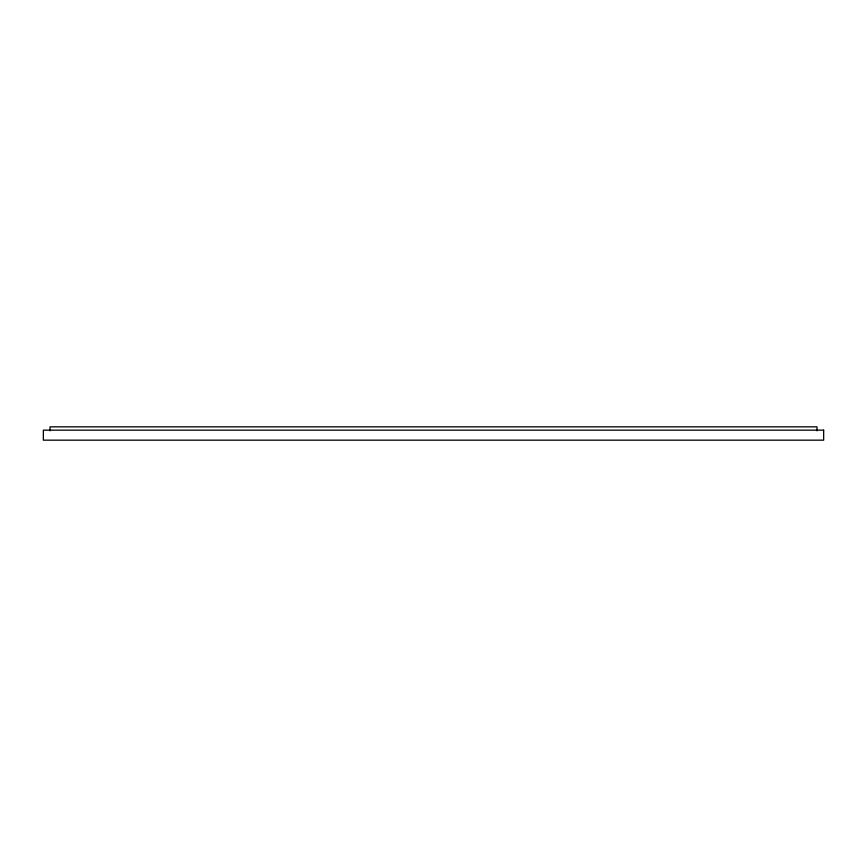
<?xml version="1.0" encoding="UTF-8"?>
<svg xmlns="http://www.w3.org/2000/svg" width="867" height="867" viewBox="0 0 867 867"><rect width="100%" height="100%" fill="white"/><g stroke="black" fill="none" stroke-linecap="round" stroke-linejoin="round"><path stroke-width="1.3" d="M816.985 430.834L816.985 426.835L50.015 426.835L50.015 430.834M823.65 430.162L43.35 430.162L43.35 440.165L823.65 440.165L823.65 430.162"/></g></svg>
